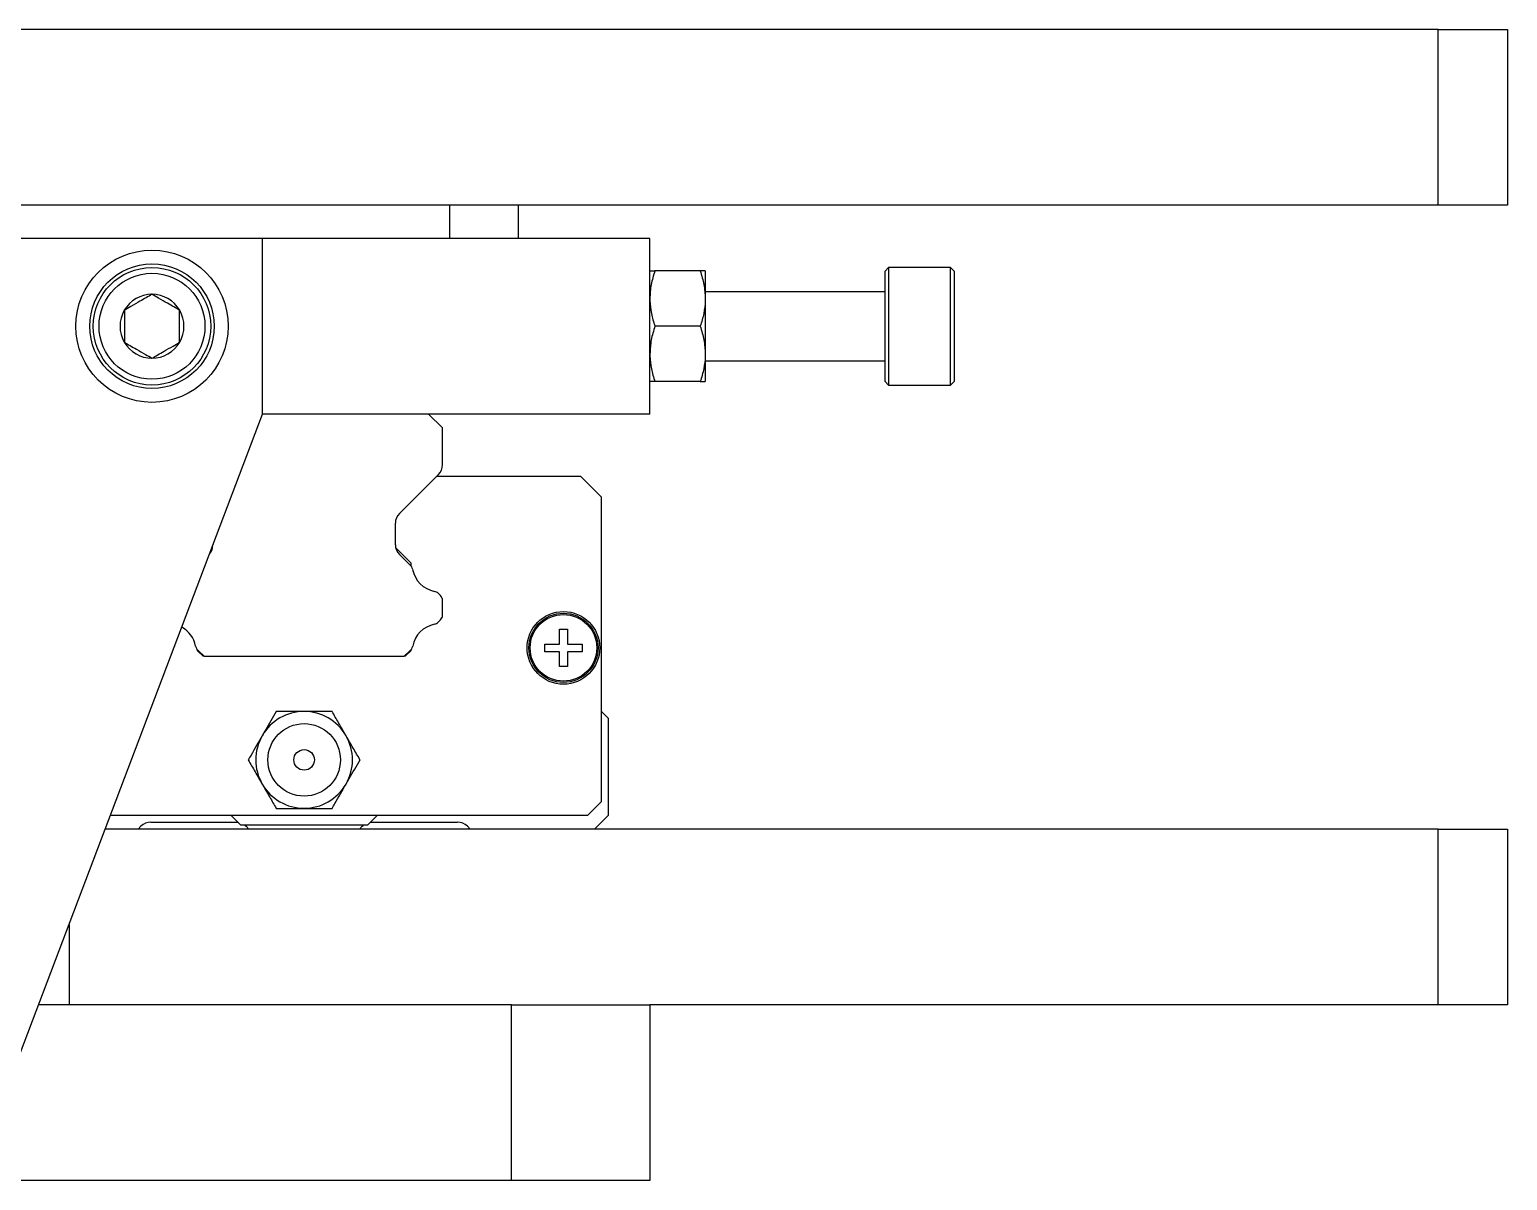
# Model space of a CAD drawing. Header units: millimetres. Extents: x 0 to 279, y 0 to 216.
# Drawn here: x 48.34 to 66.15, y 174.44 to 188.31 of the extents above; entities that cross this region are included whole.
import ezdxf

# ---------------------------------------------------------------- set-up
doc = ezdxf.new("R2010")
doc.units = ezdxf.units.MM

msp = doc.modelspace()

# ---------------------------------------------------------------- linework, layer by layer
at = {"color": 7, "linetype": 'Continuous', "lineweight": 25}
for p, q in [((65.314, 188.307), (39.481, 188.307)), ((65.314, 186.19), (65.314, 188.307)), ((65.314, 188.307), (66.147, 188.307)), ((66.147, 188.307), (66.147, 186.19)), ((65.314, 186.19), (44.816, 186.19)), ((53.397, 186.19), (53.397, 185.79)), ((54.231, 185.79), (54.231, 186.19)), ((66.147, 186.19), (65.314, 186.19)), ((51.147, 185.79), (45.178, 185.79)), ((55.814, 185.79), (51.147, 185.79)), ((51.147, 183.673), (51.147, 185.79)), ((55.814, 183.673), (55.814, 185.79)), ((56.421, 185.398), (55.874, 185.398)), ((56.481, 185.398), (56.481, 185.065)), ((58.69, 185.44), (58.647, 185.397)), ((58.647, 184.066), (58.647, 185.397)), ((59.438, 185.44), (58.69, 185.44)), ((58.69, 185.44), (58.69, 184.023)), ((59.481, 185.397), (59.438, 185.44)), ((59.438, 184.023), (59.438, 185.44)), ((59.481, 185.397), (59.481, 184.066)), ((58.647, 185.148), (56.481, 185.148)), ((56.481, 185.065), (56.481, 184.398)), ((56.421, 184.732), (55.874, 184.732)), ((56.481, 184.398), (56.481, 184.065)), ((56.481, 184.315), (58.647, 184.315)), ((56.421, 184.065), (55.874, 184.065)), ((58.647, 184.066), (58.69, 184.023)), ((58.69, 184.023), (59.438, 184.023)), ((59.438, 184.023), (59.481, 184.066)), ((47.814, 174.89), (51.147, 183.673)), ((55.814, 183.673), (51.147, 183.673)), ((53.314, 183.507), (53.147, 183.673)), ((53.314, 183.063), (53.314, 183.507)), ((52.796, 182.476), (53.265, 182.945)), ((54.981, 182.923), (53.243, 182.923)), ((55.231, 182.673), (54.981, 182.923)), ((55.231, 179.004), (55.231, 182.673)), ((52.747, 182.098), (52.747, 182.358)), ((50.531, 182.048), (50.543, 182.061)), ((52.752, 182.061), (52.931, 181.882)), ((52.919, 181.858), (52.796, 181.98)), ((52.931, 181.882), (52.931, 181.847)), ((53.29, 181.487), (53.262, 181.514)), ((53.308, 181.458), (53.314, 181.452)), ((53.314, 181.252), (53.314, 181.428)), ((53.262, 181.166), (53.29, 181.193)), ((53.314, 181.227), (53.308, 181.222)), ((50.364, 180.823), (50.363, 180.832)), ((50.431, 180.757), (50.364, 180.823)), ((50.375, 180.823), (50.441, 180.757)), ((52.853, 180.757), (52.919, 180.823)), ((52.931, 180.823), (52.864, 180.757)), ((52.931, 180.832), (52.931, 180.823)), ((50.441, 180.757), (50.431, 180.757)), ((50.441, 180.757), (52.853, 180.757)), ((52.864, 180.757), (52.853, 180.757)), ((55.314, 180.007), (55.231, 180.09)), ((55.314, 178.84), (55.314, 180.007)), ((55.067, 178.84), (55.231, 179.004)), ((49.313, 178.84), (55.067, 178.84)), ((50.764, 178.84), (50.881, 178.723)), ((52.414, 178.723), (52.531, 178.84)), ((55.147, 178.673), (55.314, 178.84)), ((65.314, 178.673), (49.25, 178.673)), ((49.647, 178.673), (49.681, 178.707)), ((49.8, 178.757), (50.828, 178.757)), ((50.881, 178.723), (52.414, 178.723)), ((50.947, 178.707), (50.981, 178.673)), ((52.314, 178.673), (52.347, 178.707)), ((52.466, 178.757), (53.495, 178.757)), ((53.614, 178.707), (53.647, 178.673)), ((65.314, 176.557), (65.314, 178.673)), ((65.314, 178.673), (66.147, 178.673)), ((66.147, 178.673), (66.147, 176.557)), ((54.147, 176.557), (48.446, 176.557)), ((54.147, 174.44), (54.147, 176.557)), ((54.147, 176.557), (55.814, 176.557)), ((65.314, 176.557), (55.814, 176.557)), ((55.814, 176.557), (55.814, 174.44)), ((66.147, 176.557), (65.314, 176.557)), ((54.147, 174.44), (37.816, 174.44)), ((55.814, 174.44), (54.147, 174.44))]:
    msp.add_line(p, q, dxfattribs=at)
at = {"color": 8, "linetype": 'Continuous', "lineweight": 25}
msp.add_line((48.814, 177.525), (48.814, 176.557), dxfattribs=at)
at = {"color": 7, "linetype": 'Continuous', "lineweight": 25, "flags": 128}
for points in [[(50.828, 178.757), (50.845, 178.756), (50.849, 178.755)], [(50.928, 178.723), (50.935, 178.718), (50.947, 178.707)], [(52.347, 178.707), (52.359, 178.718), (52.366, 178.723)], [(52.446, 178.755), (52.45, 178.756), (52.466, 178.757)]]:
    msp.add_lwpolyline(points, dxfattribs=at)
at = {"color": 7, "linetype": 'Continuous', "lineweight": 25}
for centre, radius in [((49.814, 184.732), 0.917), ((49.814, 184.732), 0.75), ((49.814, 184.732), 0.708), ((49.814, 184.732), 0.638), ((54.772, 180.857), 0.438), ((54.772, 180.857), 0.417), ((54.772, 180.857), 0.401), ((51.647, 179.507), 0.437), ((51.647, 179.507), 0.124)]:
    msp.add_circle(centre, radius, dxfattribs=at)
for centre, radius, start, end in [((49.814, 184.732), 0.385, 90, 150), ((49.814, 184.732), 0.385, 30, 90), ((49.814, 184.732), 0.385, 150, 210), ((49.814, 184.732), 0.385, 330, 30), ((49.814, 184.732), 0.385, 210, 270), ((49.814, 184.732), 0.385, 270, 330), ((53.147, 183.063), 0.167, 315, 0), ((52.914, 182.358), 0.167, 135, 180), ((50.381, 182.098), 0.167, 320.6032, 357.8326), ((52.914, 182.098), 0.167, 180, 225), ((52.873, 181.788), 0.0833, 8.9756, 56.326), ((53.282, 181.864), 0.333, 190.9185, 259.0815), ((53.203, 181.455), 0.0833, 45.0005, 79.0815), ((53.231, 181.428), 0.0833, 360, 45), ((53.282, 180.814), 0.333, 101.1792, 168.8093), ((53.202, 181.223), 0.0833, 281.1792, 316.9169), ((53.231, 181.252), 0.0833, 315, 360), ((50.012, 180.814), 0.333, 11.1907, 61.1759), ((50.422, 180.892), 0.0833, 189.2634, 236.2413), ((52.873, 180.892), 0.0833, 303.7587, 350.7366), ((51.647, 179.507), 0.583, 90, 150), ((51.647, 179.507), 0.583, 30, 90), ((51.647, 179.507), 0.583, 150, 210), ((51.647, 179.507), 0.583, 330, 30), ((51.647, 179.507), 0.583, 210, 270), ((51.647, 179.507), 0.583, 270, 330), ((49.8, 178.59), 0.167, 90, 135.573), ((53.495, 178.59), 0.167, 44.427, 90)]:
    msp.add_arc(centre, radius, start, end, dxfattribs=at)
for points, knots in [([(55.874, 185.398), (55.865, 185.371), (55.848, 185.317), (55.829, 185.235), (55.816, 185.15), (55.815, 185.094), (55.814, 185.065)], [0, 0, 0, 0, 0.247269, 0.495363, 0.746874, 1, 1, 1, 1]), ([(55.814, 185.398), (55.816, 185.398), (55.82, 185.398), (55.845, 185.398), (55.866, 185.398), (55.874, 185.398)], [0, 0, 0, 0, 0.3838999, 0.7733995, 1, 1, 1, 1]), ([(56.421, 185.398), (56.438, 185.344), (56.471, 185.235), (56.478, 185.122), (56.481, 185.065)], [0, 0, 0, 0, 0.495458, 1, 1, 1, 1]), ([(56.481, 185.398), (56.479, 185.398), (56.475, 185.398), (56.45, 185.398), (56.429, 185.398), (56.421, 185.398)], [0, 0, 0, 0, 0.3839, 0.7734, 1, 1, 1, 1]), ([(49.814, 185.117), (49.766, 185.089), (49.685, 185.042), (49.566, 184.973), (49.507, 184.939), (49.481, 184.924)], [0, 0, 0, 0, 0.439122, 0.751371, 1, 1, 1, 1]), ([(50.147, 184.924), (50.124, 184.937), (50.078, 184.964), (49.992, 185.014), (49.899, 185.067), (49.84, 185.101), (49.814, 185.117)], [0, 0, 0, 0, 0.216453, 0.440306, 0.751896, 1, 1, 1, 1]), ([(55.814, 185.065), (55.814, 185.057), (55.815, 184.997), (55.828, 184.884), (55.858, 184.783), (55.874, 184.732)], [0, 0, 0, 0, 0.070047, 0.530762, 1, 1, 1, 1]), ([(56.481, 185.065), (56.481, 185.057), (56.48, 184.997), (56.467, 184.884), (56.437, 184.783), (56.421, 184.732)], [0, 0, 0, 0, 0.070047, 0.530762, 1, 1, 1, 1]), ([(49.481, 184.924), (49.481, 184.905), (49.481, 184.846), (49.481, 184.736), (49.481, 184.622), (49.481, 184.561), (49.481, 184.539)], [0, 0, 0, 0, 0.1560255, 0.4937074, 0.8190578, 1, 1, 1, 1]), ([(50.147, 184.539), (50.147, 184.561), (50.147, 184.622), (50.147, 184.736), (50.147, 184.846), (50.147, 184.905), (50.147, 184.924)], [0, 0, 0, 0, 0.1809422, 0.5062926, 0.8439745, 1, 1, 1, 1]), ([(55.874, 184.732), (55.857, 184.677), (55.823, 184.568), (55.817, 184.455), (55.814, 184.398)], [0, 0, 0, 0, 0.495458, 1, 1, 1, 1]), ([(56.421, 184.732), (56.438, 184.677), (56.471, 184.568), (56.478, 184.455), (56.481, 184.398)], [0, 0, 0, 0, 0.495458, 1, 1, 1, 1]), ([(49.481, 184.539), (49.503, 184.526), (49.55, 184.499), (49.636, 184.449), (49.729, 184.396), (49.788, 184.362), (49.814, 184.347)], [0, 0, 0, 0, 0.216453, 0.440306, 0.751896, 1, 1, 1, 1]), ([(49.814, 184.347), (49.837, 184.36), (49.883, 184.387), (49.969, 184.436), (50.062, 184.49), (50.121, 184.524), (50.147, 184.539)], [0, 0, 0, 0, 0.216453, 0.440306, 0.751896, 1, 1, 1, 1]), ([(55.814, 184.398), (55.814, 184.39), (55.815, 184.331), (55.828, 184.218), (55.858, 184.116), (55.874, 184.065)], [0, 0, 0, 0, 0.070047, 0.530762, 1, 1, 1, 1]), ([(56.481, 184.398), (56.481, 184.39), (56.48, 184.331), (56.467, 184.218), (56.437, 184.116), (56.421, 184.065)], [0, 0, 0, 0, 0.070047, 0.530762, 1, 1, 1, 1]), ([(55.874, 184.065), (55.866, 184.065), (55.845, 184.065), (55.82, 184.065), (55.816, 184.065), (55.814, 184.065)], [0, 0, 0, 0, 0.226601, 0.610821, 1, 1, 1, 1]), ([(56.421, 184.065), (56.429, 184.065), (56.45, 184.065), (56.475, 184.065), (56.479, 184.065), (56.481, 184.065)], [0, 0, 0, 0, 0.226601, 0.610821, 1, 1, 1, 1]), ([(54.726, 181.082), (54.741, 181.082), (54.772, 181.082), (54.803, 181.082), (54.819, 181.082)], [0, 0, 0, 0, 0.497807, 1, 1, 1, 1]), ([(54.726, 180.903), (54.726, 180.921), (54.726, 180.958), (54.726, 181.006), (54.726, 181.047), (54.726, 181.07), (54.726, 181.082)], [0, 0, 0, 0, 0.296243, 0.595532, 0.79729, 1, 1, 1, 1]), ([(54.819, 181.082), (54.819, 181.053), (54.819, 180.996), (54.819, 180.934), (54.819, 180.903)], [0, 0, 0, 0, 0.49277, 1, 1, 1, 1]), ([(54.547, 180.81), (54.547, 180.818), (54.547, 180.833), (54.547, 180.857), (54.547, 180.88), (54.547, 180.896), (54.547, 180.903)], [0, 0, 0, 0, 0.249726, 0.5, 0.749726, 1, 1, 1, 1]), ([(54.547, 180.903), (54.576, 180.903), (54.633, 180.903), (54.694, 180.903), (54.726, 180.903)], [0, 0, 0, 0, 0.49277, 1, 1, 1, 1]), ([(54.726, 180.81), (54.707, 180.81), (54.671, 180.81), (54.623, 180.81), (54.582, 180.81), (54.559, 180.81), (54.547, 180.81)], [0, 0, 0, 0, 0.296243, 0.595532, 0.79729, 1, 1, 1, 1]), ([(54.726, 180.632), (54.726, 180.66), (54.726, 180.717), (54.726, 180.779), (54.726, 180.81)], [0, 0, 0, 0, 0.49277, 1, 1, 1, 1]), ([(54.819, 180.903), (54.837, 180.903), (54.874, 180.903), (54.922, 180.903), (54.963, 180.903), (54.986, 180.903), (54.997, 180.903)], [0, 0, 0, 0, 0.296243, 0.595532, 0.79729, 1, 1, 1, 1]), ([(54.819, 180.81), (54.819, 180.792), (54.819, 180.755), (54.819, 180.707), (54.819, 180.666), (54.819, 180.643), (54.819, 180.632)], [0, 0, 0, 0, 0.296243, 0.595532, 0.79729, 1, 1, 1, 1]), ([(54.997, 180.81), (54.969, 180.81), (54.912, 180.81), (54.85, 180.81), (54.819, 180.81)], [0, 0, 0, 0, 0.49277, 1, 1, 1, 1]), ([(54.997, 180.903), (54.997, 180.896), (54.997, 180.88), (54.997, 180.857), (54.997, 180.833), (54.997, 180.818), (54.997, 180.81)], [0, 0, 0, 0, 0.249726, 0.5, 0.749726, 1, 1, 1, 1]), ([(54.819, 180.632), (54.803, 180.632), (54.772, 180.632), (54.741, 180.632), (54.726, 180.632)], [0, 0, 0, 0, 0.497807, 1, 1, 1, 1]), ([(51.311, 180.09), (51.268, 180.016), (51.212, 179.919), (51.155, 179.821), (51.142, 179.798)], [0, 0, 0, 0, 0.772574, 1, 1, 1, 1]), ([(51.647, 180.09), (51.639, 180.09), (51.579, 180.09), (51.465, 180.09), (51.362, 180.09), (51.311, 180.09)], [0, 0, 0, 0, 0.070036, 0.530757, 1, 1, 1, 1]), ([(51.984, 180.09), (51.929, 180.09), (51.819, 180.09), (51.705, 180.09), (51.647, 180.09)], [0, 0, 0, 0, 0.495458, 1, 1, 1, 1]), ([(52.152, 179.798), (52.149, 179.805), (52.118, 179.858), (52.061, 179.956), (52.01, 180.045), (51.984, 180.09)], [0, 0, 0, 0, 0.070036, 0.530757, 1, 1, 1, 1]), ([(51.142, 179.798), (51.097, 179.72), (51.04, 179.621), (50.985, 179.526), (50.974, 179.507)], [0, 0, 0, 0, 0.794635, 1, 1, 1, 1]), ([(52.321, 179.507), (52.294, 179.554), (52.238, 179.65), (52.181, 179.748), (52.152, 179.798)], [0, 0, 0, 0, 0.495458, 1, 1, 1, 1]), ([(50.974, 179.507), (51.001, 179.459), (51.056, 179.364), (51.113, 179.265), (51.142, 179.215)], [0, 0, 0, 0, 0.495458, 1, 1, 1, 1]), ([(52.152, 179.215), (52.165, 179.237), (52.222, 179.336), (52.278, 179.432), (52.321, 179.507)], [0, 0, 0, 0, 0.227426, 1, 1, 1, 1]), ([(51.142, 179.215), (51.146, 179.208), (51.176, 179.156), (51.233, 179.057), (51.285, 178.968), (51.311, 178.923)], [0, 0, 0, 0, 0.070036, 0.530757, 1, 1, 1, 1]), ([(51.984, 178.923), (51.995, 178.943), (52.05, 179.038), (52.107, 179.136), (52.152, 179.215)], [0, 0, 0, 0, 0.205365, 1, 1, 1, 1]), ([(51.311, 178.923), (51.365, 178.923), (51.476, 178.923), (51.59, 178.923), (51.647, 178.923)], [0, 0, 0, 0, 0.495458, 1, 1, 1, 1]), ([(51.647, 178.923), (51.655, 178.923), (51.716, 178.923), (51.83, 178.923), (51.932, 178.923), (51.984, 178.923)], [0, 0, 0, 0, 0.070036, 0.530757, 1, 1, 1, 1])]:
    msp.add_open_spline(points, degree=3, knots=knots, dxfattribs=at)

doc.saveas('drawing.dxf')
